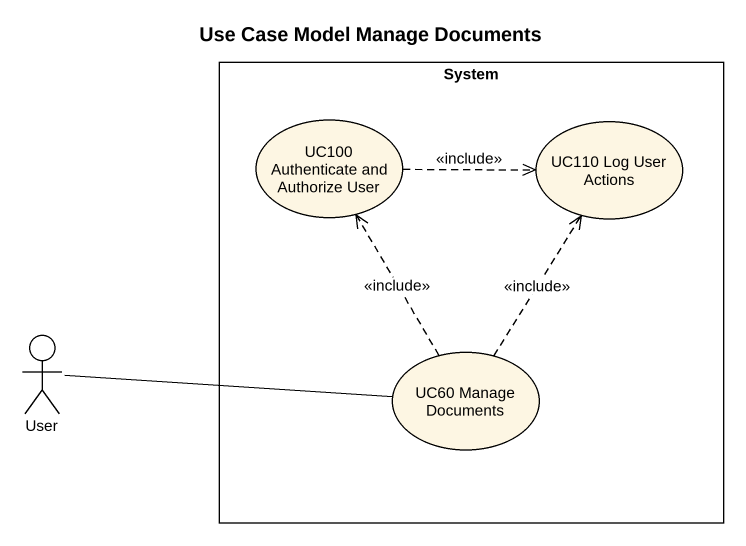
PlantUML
@startuml
title Use Case Model Manage Documents
rectangle System {
  usecase "UC100 Authenticate and Authorize User" as UC100_Authenticate_and
  usecase "UC110 Log User Actions" as UC110_Log_User_Actions
  usecase "UC60 Manage Documents" as UC60_Manage_Documents
}
actor User
UC100_Authenticate_and .right.> UC110_Log_User_Actions : <<include>>
User -right- UC60_Manage_Documents
UC60_Manage_Documents .up.> UC100_Authenticate_and : <<include>>
UC60_Manage_Documents .up.> UC110_Log_User_Actions : <<include>>
@enduml
